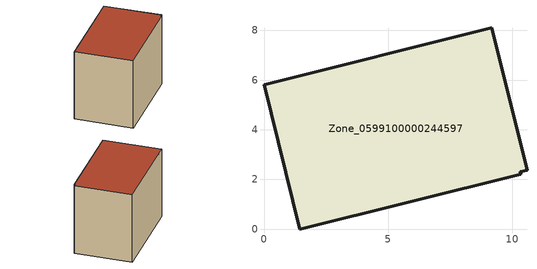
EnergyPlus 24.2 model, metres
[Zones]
Zone_0599100000244597
 floor ground (C_G): 10.59,2.37 10.32,2.3 10.34,2.21 1.45,0 0,5.82 9.16,8.1 z0
 wall outside (C_F): 10.59,2.37 9.16,8.1 0,5.82 1.45,0 10.34,2.21 10.32,2.3 10.59,2.37 z0:7.51
 roof outside (C_R): 10.32,2.3 10.59,2.37 9.16,8.1 0,5.82 1.45,0 10.34,2.21 z7.51
[BUILDING]
Pand.0599100000244597: North Axis=0; Terrain=City; Loads Convergence Tolerance Value=0.04; Temperature Convergence Tolerance Value=0.4; Solar Distribution=FullExterior; Maximum Number of Warmup Days=25; Minimum Number of Warmup Days=1
[Site:Location]
Rotterdam.The.Hague.AP_ZH_NLD Design_Conditions: Latitude=51.96; Longitude=4.45; Time Zone=1; Elevation=-4.5
[SITE:GROUNDTEMPERATURE:BUILDINGSURFACE]
18, 18, 18, 18, 18, 18, 18, 18, 18, 18, 18, 18
[MATERIAL] Thermal Absorptance=0.9; Solar Absorptance=0.7; Visible Absorptance=0.7
Name | Roughness | Thickness | Conductivity | Density | Specific Heat
G.TI.1965-1974 | MediumSmooth | 0.15 | 0.882353 | 540 | 1210
F.TI.1965-1974 | Rough | 0.3 | 0.697674 | 1920 | 840
R.TI.1965-1974 | MediumRough | 0.2 | 0.232558 | 1500 | 1000
[CONSTRUCTION]
C_G: G.TI.1965-1974
C_F: F.TI.1965-1974
C_R: R.TI.1965-1974
[ZONE]
Zone_0599100000244597: Type=1; Multiplier=1; Ceiling Height=Autocalculate; Volume=Autocalculate; Floor Area=autocalculate; Part of Total Floor Area=Yes
[ZONEINFILTRATION:DESIGNFLOWRATE]
Infil_Zone_0599100000244597: Zone or ZoneList or Space or SpaceList=Zone_0599100000244597; Schedule=AlwaysOn; Design Flow Rate Calculation Method=Flow/Area; Flow Rate per Floor Area=0.003; Constant Term Coefficient=1; Temperature Term Coefficient=0; Velocity Term Coefficient=0; Velocity Squared Term Coefficient=0
[HVACTEMPLATE:ZONE:IDEALLOADSAIRSYSTEM]
Zone_0599100000244597: Maximum Heating Supply Air Temperature=50; Minimum Cooling Supply Air Temperature=13; Maximum Heating Supply Air Humidity Ratio=0.0156; Minimum Cooling Supply Air Humidity Ratio=0.0077; Heating Limit=NoLimit; Cooling Limit=NoLimit; Dehumidification Control Type=ConstantSensibleHeatRatio; Cooling Sensible Heat Ratio=0.7; Dehumidification Setpoint=60; Humidification Control Type=None; Humidification Setpoint=30; Outdoor Air Method=None; Outdoor Air Flow Rate per Person=0.00944; Outdoor Air Flow Rate per Zone Floor Area=0; Outdoor Air Flow Rate per Zone=0; Demand Controlled Ventilation Type=None; Outdoor Air Economizer Type=NoEconomizer; Heat Recovery Type=None; Sensible Heat Recovery Effectiveness=0.7; Latent Heat Recovery Effectiveness=0.65
[ZONECONTROL:THERMOSTAT]
ThermostatControl_Zone_0599100000244597: Zone or ZoneList=Zone_0599100000244597; Control Type Schedule=DualSetpointControlType; Control 1=Thermostat_Zone_0599100000244597; Temperature Difference Between Cutout And Setpoint=0
[THERMOSTATSETPOINT:DUALSETPOINT]
Thermostat_Zone_0599100000244597: Heating Setpoint Temperature Schedule=HeatingSetpoint_Zone_0599100000244597; Cooling Setpoint Temperature Schedule=CoolingSetpoint_Zone_0599100000244597
[SCHEDULE:COMPACT]
HeatingSetpoint_Zone_0599100000244597: Through: 12/31, For: AllDays, Until: 24:00, 21
CoolingSetpoint_Zone_0599100000244597: Through: 12/31, For: AllDays, Until: 24:00, 24
DualSetpointControlType: Through: 12/31, For: AllDays, Until: 24:00, 4
AlwaysOn: Through: 12/31, For: AllDays, Until: 24:00, 1
